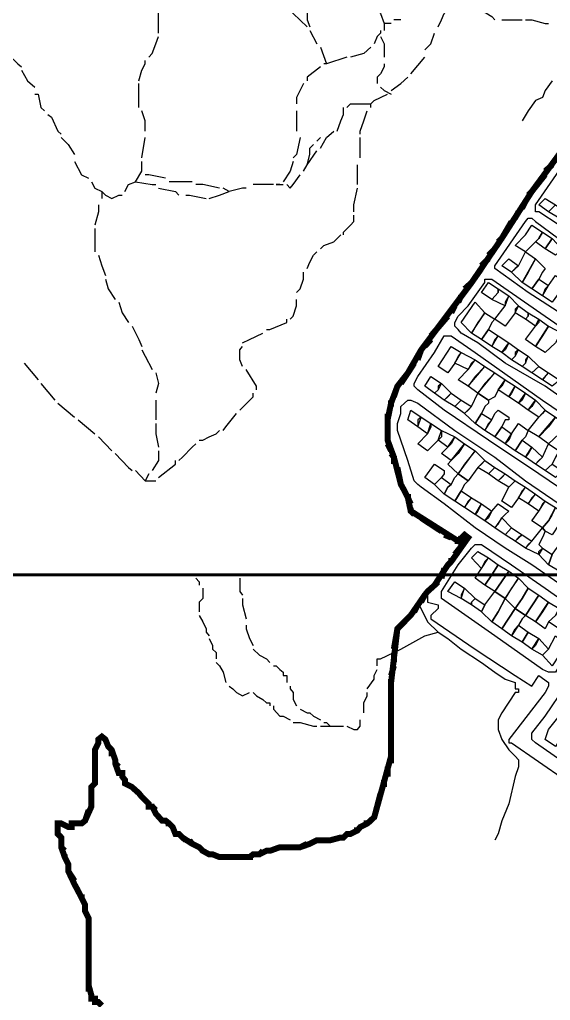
# Model space of a CAD drawing. Header units: millimetres. Extents: x -3588 to 75209, y -3737 to 38254.
# Drawn here: x 27553.7 to 27767.7, y 5693.2 to 6088.4 of the extents above; entities that cross this region are included whole.
import ezdxf

# ---------------------------------------------------------------- set-up
doc = ezdxf.new("R2010")
doc.units = ezdxf.units.MM
doc.layers.add('P', color=253, linetype='Continuous')

msp = doc.modelspace()

# ---------------------------------------------------------------- linework, layer by layer
at = {"layer": 'P'}
for points in [[(27669.554, 6093.612), (27669.554, 6088.251), (27670.69, 6085.435)], [(27696.664, 6095.021), (27699.193, 6090.796), (27700.617, 6086.843)], [(27609.716, 6082.89), (27609.716, 6090.796), (27609.716, 6092.204)], [(27669.554, 6085.435), (27663.904, 6090.796), (27662.784, 6092.204)], [(27722.35, 6085.435), (27723.758, 6088.251), (27724.878, 6090.796), (27726.303, 6092.204)], [(27737.313, 6092.204), (27739.842, 6092.204), (27744.083, 6089.659), (27745.203, 6088.251)], [(27703.433, 6086.843), (27700.617, 6086.843), (27700.617, 6084.01)], [(27707.386, 6088.251), (27704.554, 6088.251)], [(27748.036, 6088.251), (27749.444, 6088.251), (27756.214, 6088.251)], [(27757.638, 6088.251), (27760.167, 6088.251), (27765.528, 6086.843), (27766.952, 6086.843)], [(27670.69, 6084.01), (27673.507, 6078.649)], [(27699.193, 6084.01), (27699.193, 6082.89), (27697.784, 6081.482)], [(27700.617, 6085.435), (27700.617, 6084.01)], [(27716.989, 6076.12), (27719.517, 6078.649), (27720.942, 6082.89)], [(27605.763, 6073.288), (27607.171, 6074.696), (27608.579, 6078.649), (27609.716, 6081.482)], [(27697.784, 6081.482), (27696.664, 6078.649)], [(27699.193, 6081.482), (27700.617, 6078.649), (27700.617, 6073.288)], [(27547.605, 6076.12), (27548.742, 6074.696), (27550.15, 6073.288), (27551.558, 6071.879), (27552.967, 6070.471), (27554.391, 6069.335)], [(27674.915, 6077.241), (27677.459, 6070.471)], [(27695.24, 6077.241), (27692.423, 6074.696), (27687.062, 6073.288)], [(27601.81, 6063.685), (27602.93, 6067.926), (27604.355, 6070.471), (27604.355, 6071.879)], [(27677.459, 6070.471), (27676.339, 6070.471)], [(27685.653, 6073.288), (27677.459, 6070.471)], [(27700.617, 6070.471), (27700.617, 6069.335), (27699.193, 6066.518), (27697.784, 6065.11), (27697.784, 6062.565)], [(27711.339, 6066.518), (27716.989, 6073.288)], [(27554.391, 6067.926), (27556.92, 6063.685), (27559.752, 6061.157)], [(27674.915, 6069.335), (27669.554, 6065.11), (27669.554, 6063.685)], [(27601.81, 6052.963), (27601.81, 6056.916), (27601.81, 6062.565)], [(27668.145, 6062.565), (27665.329, 6056.916), (27665.329, 6054.371)], [(27790.094, 6062.565), (27790.094, 6061.157), (27781.916, 6051.555), (27775.13, 6039.424), (27760.167, 6019.099), (27748.036, 6000.183), (27735.889, 5982.387), (27715.564, 5955.292), (27710.203, 5945.978), (27705.978, 5940.617), (27703.433, 5933.847), (27702.025, 5927.062), (27702.025, 5918.884), (27704.554, 5912.098), (27707.386, 5901.088), (27708.795, 5898.559), (27710.203, 5895.726), (27711.339, 5890.365), (27730.528, 5878.234), (27733.072, 5880.763), (27734.481, 5879.643), (27726.303, 5868.632)], [(27703.433, 6059.749), (27707.386, 6062.565), (27710.203, 6065.11)], [(27768.361, 6063.685), (27765.528, 6059.749), (27764.408, 6056.916), (27761.591, 6055.796), (27758.758, 6051.555), (27756.214, 6047.602)], [(27559.752, 6058.324), (27561.16, 6058.324), (27562.281, 6052.963), (27563.705, 6051.555)], [(27695.24, 6054.371), (27696.664, 6055.796), (27702.025, 6058.324)], [(27699.193, 6061.157), (27700.617, 6059.749), (27703.433, 6058.324)], [(27685.653, 6052.963), (27687.062, 6054.371), (27695.24, 6054.371)], [(27695.24, 6052.963), (27695.24, 6054.371)], [(27565.113, 6050.146), (27566.522, 6049.01), (27569.066, 6043.361), (27570.475, 6042.24)], [(27604.355, 6043.361), (27604.355, 6047.602), (27602.93, 6051.555)], [(27665.329, 6051.555), (27665.329, 6046.193), (27665.329, 6043.361)], [(27681.7, 6043.361), (27683.109, 6047.602), (27684.229, 6050.146), (27684.229, 6052.963)], [(27691.015, 6042.24), (27691.015, 6043.361), (27692.423, 6047.602), (27693.831, 6051.555)], [(27674.915, 6036.591), (27677.459, 6040.832), (27680.292, 6043.361)], [(27570.475, 6040.832), (27573.291, 6037.999), (27575.836, 6034.047)], [(27602.93, 6032.638), (27604.355, 6040.832)], [(27666.737, 6040.832), (27665.329, 6034.047), (27663.904, 6032.638)], [(27673.507, 6039.424), (27674.915, 6040.832)], [(27691.015, 6032.638), (27691.015, 6036.591), (27691.015, 6040.832)], [(27669.554, 6029.822), (27670.69, 6034.047), (27670.69, 6036.591), (27672.098, 6037.999)], [(27669.554, 6029.822), (27673.507, 6035.471)], [(27575.836, 6031.23), (27578.669, 6025.869), (27581.485, 6024.46)], [(27602.93, 6027.277), (27602.93, 6031.23)], [(27663.904, 6031.23), (27662.784, 6027.277), (27659.967, 6023.036)], [(27826.502, 5966.303), (27806.177, 5981.266), (27790.094, 5991.989), (27771.177, 6005.544), (27762.999, 6010.905), (27761.591, 6010.905), (27761.591, 6012.314), (27761.591, 6013.722), (27773.722, 6031.23), (27775.13, 6031.23), (27790.094, 6021.916), (27811.827, 6006.952), (27837.513, 5989.172), (27841.466, 5986.628), (27842.89, 5985.219), (27836.104, 5975.617), (27830.743, 5967.711), (27829.335, 5966.303), (27827.926, 5966.303), (27826.502, 5966.303)], [(27600.402, 6023.036), (27602.93, 6027.277)], [(27668.145, 6027.277), (27669.554, 6029.822)], [(27689.878, 6021.916), (27689.878, 6028.685), (27689.878, 6029.822)], [(27582.605, 6023.036), (27584.03, 6020.507), (27586.846, 6019.099)], [(27596.161, 6019.099), (27597.569, 6021.916), (27600.402, 6023.036)], [(27600.402, 6023.036), (27607.171, 6021.916), (27608.579, 6021.916)], [(27612.532, 6024.46), (27605.763, 6025.869), (27604.355, 6025.869)], [(27623.255, 6023.036), (27620.726, 6023.036), (27613.941, 6023.036)], [(27661.376, 6021.916), (27662.784, 6020.507), (27663.904, 6021.916), (27666.737, 6025.869)], [(27586.846, 6019.099), (27588.255, 6017.675), (27590.799, 6016.266), (27593.616, 6017.675), (27595.04, 6017.675)], [(27586.846, 6019.099), (27586.846, 6016.266)], [(27609.716, 6020.507), (27616.485, 6019.099), (27617.894, 6017.675)], [(27634.265, 6020.507), (27627.496, 6021.916), (27624.679, 6021.916)], [(27630.04, 6016.266), (27634.265, 6017.675), (27638.218, 6019.099)], [(27638.218, 6019.099), (27635.69, 6020.507)], [(27645.004, 6020.507), (27643.58, 6020.507), (27638.218, 6019.099)], [(27656.014, 6021.916), (27654.59, 6021.916), (27649.229, 6021.916), (27647.821, 6021.916)], [(27657.135, 6021.916), (27659.967, 6021.916)], [(27658.543, 6021.916), (27657.135, 6021.916)], [(27688.47, 6010.905), (27688.47, 6013.722), (27689.878, 6020.507)], [(27620.726, 6017.675), (27622.135, 6017.675), (27628.904, 6016.266)], [(27764.408, 6015.146), (27765.528, 6016.266), (27769.769, 6013.722), (27766.952, 6010.905), (27762.999, 6013.722), (27764.408, 6015.146)], [(27585.438, 6013.722), (27585.438, 6010.905), (27584.03, 6005.544)], [(27772.313, 6009.497), (27771.177, 6008.361), (27766.952, 6010.905), (27769.769, 6013.722), (27773.722, 6010.905), (27772.313, 6009.497)], [(27684.229, 6001.591), (27684.229, 6002.711), (27687.062, 6005.544), (27688.47, 6006.952), (27688.47, 6009.497)], [(27745.203, 5988.036), (27745.203, 5989.172), (27757.638, 6006.952), (27758.758, 6008.361), (27760.167, 6008.361), (27761.591, 6006.952), (27785.853, 5989.172), (27817.188, 5967.711), (27838.937, 5954.172), (27844.298, 5949.931), (27848.251, 5947.386), (27851.068, 5945.978), (27851.068, 5943.161), (27844.298, 5933.847), (27842.89, 5931.015), (27838.937, 5925.653), (27837.513, 5924.245), (27834.696, 5927.062), (27814.371, 5941.737), (27785.853, 5960.942), (27758.758, 5978.45), (27745.203, 5988.036)], [(27584.03, 6004.136), (27584.03, 5997.35), (27584.03, 5994.821)], [(27762.999, 6000.183), (27761.591, 5998.774), (27757.638, 5994.821), (27753.397, 5997.35), (27757.638, 6001.591), (27760.167, 6005.544), (27764.408, 6002.711), (27762.999, 6000.183)], [(27762.999, 6000.183), (27764.408, 6002.711), (27768.361, 6000.183), (27765.528, 5995.942), (27761.591, 5998.774), (27762.999, 6000.183)], [(27674.915, 5995.942), (27676.339, 5997.35), (27680.292, 5998.774), (27683.109, 6001.591)], [(27771.177, 5994.821), (27769.769, 5993.397), (27765.528, 5995.942), (27768.361, 6000.183), (27772.313, 5995.942), (27771.177, 5994.821)], [(27669.554, 5988.036), (27670.69, 5990.58), (27672.098, 5993.397), (27673.507, 5994.821)], [(27758.758, 5986.628), (27756.214, 5982.387), (27751.989, 5986.628), (27754.805, 5989.172), (27757.638, 5994.821), (27761.591, 5991.989), (27758.758, 5986.628)], [(27585.438, 5993.397), (27586.846, 5989.172), (27588.255, 5985.219)], [(27753.397, 5988.036), (27751.989, 5986.628), (27748.036, 5989.172), (27750.852, 5991.989), (27754.805, 5989.172), (27753.397, 5988.036)], [(27764.408, 5986.628), (27762.999, 5983.811), (27760.167, 5979.858), (27756.214, 5982.387), (27761.591, 5991.989), (27765.528, 5988.036), (27764.408, 5986.628)], [(27588.255, 5983.811), (27589.391, 5979.858), (27592.208, 5975.617)], [(27665.329, 5978.45), (27666.737, 5979.858), (27668.145, 5983.811), (27668.145, 5986.628)], [(27784.732, 5927.062), (27765.528, 5940.617), (27749.444, 5949.931), (27738.434, 5958.125), (27731.664, 5962.062), (27730.528, 5963.486), (27729.119, 5964.895), (27729.119, 5966.303), (27730.528, 5968.847), (27734.481, 5973.072), (27741.266, 5982.387), (27741.266, 5983.811), (27742.675, 5983.811), (27744.083, 5983.811), (27765.528, 5968.847), (27783.324, 5956.701)], [(27765.528, 5979.858), (27764.408, 5977.025), (27760.167, 5979.858), (27762.999, 5983.811), (27766.952, 5981.266), (27765.528, 5979.858)], [(27772.313, 5979.858), (27771.177, 5978.45), (27768.361, 5974.497), (27764.408, 5977.025), (27766.952, 5981.266), (27769.769, 5985.219), (27773.722, 5982.387), (27772.313, 5979.858)], [(27746.628, 5979.858), (27746.628, 5978.45), (27744.083, 5975.617), (27739.842, 5978.45), (27742.675, 5982.387), (27746.628, 5979.858)], [(27749.444, 5974.497), (27749.444, 5973.072), (27744.083, 5975.617), (27746.628, 5978.45), (27746.628, 5979.858), (27750.852, 5977.025), (27749.444, 5974.497)], [(27662.784, 5967.711), (27663.904, 5968.847), (27665.329, 5973.072), (27665.329, 5975.617)], [(27753.397, 5971.664), (27753.397, 5970.256), (27749.444, 5964.895), (27745.203, 5967.711), (27749.444, 5973.072), (27750.852, 5977.025), (27754.805, 5973.072), (27753.397, 5971.664)], [(27593.616, 5974.497), (27595.04, 5970.256), (27597.569, 5966.303)], [(27738.434, 5966.303), (27735.889, 5962.062), (27731.664, 5966.303), (27737.313, 5974.497), (27741.266, 5970.256), (27738.434, 5966.303)], [(27758.758, 5970.256), (27758.758, 5968.847), (27757.638, 5967.711), (27753.397, 5970.256), (27754.805, 5973.072), (27758.758, 5970.256)], [(27653.182, 5963.486), (27654.59, 5963.486), (27661.376, 5966.303), (27661.376, 5967.711)], [(27744.083, 5966.303), (27742.675, 5963.486), (27739.842, 5959.533), (27735.889, 5962.062), (27741.266, 5970.256), (27745.203, 5967.711), (27744.083, 5966.303)], [(27762.999, 5966.303), (27761.591, 5964.895), (27757.638, 5967.711), (27758.758, 5968.847), (27758.758, 5970.256), (27762.999, 5967.711), (27762.999, 5966.303)], [(27764.408, 5960.942), (27761.591, 5956.701), (27757.638, 5959.533), (27761.591, 5964.895), (27762.999, 5967.711), (27766.952, 5964.895), (27764.408, 5960.942)], [(27598.993, 5964.895), (27601.81, 5959.533), (27602.93, 5956.701)], [(27745.203, 5959.533), (27744.083, 5956.701), (27739.842, 5959.533), (27742.675, 5963.486), (27746.628, 5960.942), (27745.203, 5959.533)], [(27771.177, 5960.942), (27769.769, 5958.125), (27765.528, 5954.172), (27761.591, 5956.701), (27766.952, 5964.895), (27772.313, 5962.062), (27771.177, 5960.942)], [(27643.58, 5958.125), (27646.412, 5959.533), (27651.774, 5962.062)], [(27775.13, 5897.151), (27762.999, 5905.329), (27742.675, 5918.884), (27724.878, 5931.015), (27714.156, 5939.209), (27712.748, 5940.617), (27712.748, 5941.737), (27714.156, 5944.57), (27720.942, 5954.172), (27724.878, 5960.942), (27726.303, 5960.942), (27727.711, 5960.942), (27737.313, 5954.172), (27764.408, 5934.968), (27798.287, 5912.098)], [(27749.444, 5955.292), (27748.036, 5954.172), (27744.083, 5956.701), (27746.628, 5960.942), (27750.852, 5958.125), (27749.444, 5955.292)], [(27602.93, 5955.292), (27604.355, 5952.748), (27607.171, 5947.386)], [(27643.58, 5948.523), (27642.459, 5951.339), (27642.459, 5955.292), (27643.58, 5956.701)], [(27730.528, 5952.748), (27729.119, 5949.931), (27726.303, 5945.978), (27722.35, 5948.523), (27727.711, 5956.701), (27731.664, 5954.172), (27730.528, 5952.748)], [(27753.397, 5954.172), (27753.397, 5952.748), (27751.989, 5951.339), (27748.036, 5954.172), (27750.852, 5958.125), (27754.805, 5955.292), (27753.397, 5954.172)], [(27757.638, 5951.339), (27757.638, 5949.931), (27756.214, 5948.523), (27751.989, 5951.339), (27753.397, 5952.748), (27754.805, 5955.292), (27758.758, 5952.748), (27757.638, 5951.339)], [(27735.889, 5949.931), (27734.481, 5947.386), (27729.119, 5949.931), (27731.664, 5954.172), (27737.313, 5951.339), (27735.889, 5949.931)], [(27737.313, 5944.57), (27734.481, 5940.617), (27730.528, 5943.161), (27734.481, 5947.386), (27737.313, 5951.339), (27741.266, 5948.523), (27737.313, 5944.57)], [(27761.591, 5947.386), (27760.167, 5945.978), (27756.214, 5948.523), (27757.638, 5949.931), (27758.758, 5952.748), (27762.999, 5948.523), (27761.591, 5947.386)], [(27555.511, 5949.931), (27561.16, 5943.161)], [(27649.229, 5939.209), (27649.229, 5940.617), (27645.004, 5947.386)], [(27741.266, 5941.737), (27738.434, 5937.8), (27734.481, 5940.617), (27741.266, 5948.523), (27745.203, 5945.978), (27741.266, 5941.737)], [(27765.528, 5944.57), (27764.408, 5943.161), (27760.167, 5945.978), (27762.999, 5948.523), (27766.952, 5945.978), (27765.528, 5944.57)], [(27608.579, 5945.978), (27609.716, 5941.737), (27608.579, 5937.8)], [(27722.35, 5940.617), (27722.35, 5939.209), (27720.942, 5937.8), (27716.989, 5940.617), (27719.517, 5944.57), (27723.758, 5941.737), (27722.35, 5940.617)], [(27748.036, 5940.617), (27746.628, 5939.209), (27745.203, 5936.376), (27742.675, 5934.968), (27738.434, 5937.8), (27745.203, 5945.978), (27749.444, 5943.161), (27748.036, 5940.617)], [(27769.769, 5941.737), (27768.361, 5940.617), (27764.408, 5943.161), (27766.952, 5945.978), (27771.177, 5943.161), (27769.769, 5941.737)], [(27562.281, 5941.737), (27567.93, 5934.968)], [(27726.303, 5936.376), (27724.878, 5934.968), (27720.942, 5937.8), (27722.35, 5939.209), (27723.758, 5941.737), (27727.711, 5937.8), (27726.303, 5936.376)], [(27751.989, 5937.8), (27750.852, 5936.376), (27746.628, 5939.209), (27749.444, 5943.161), (27753.397, 5940.617), (27751.989, 5937.8)], [(27756.214, 5934.968), (27754.805, 5933.847), (27750.852, 5936.376), (27753.397, 5940.617), (27757.638, 5937.8), (27756.214, 5934.968)], [(27642.459, 5931.015), (27647.821, 5936.376), (27647.821, 5937.8)], [(27730.528, 5933.847), (27729.119, 5932.423), (27724.878, 5934.968), (27727.711, 5937.8), (27731.664, 5934.968), (27730.528, 5933.847)], [(27742.675, 5933.847), (27741.266, 5932.423), (27739.842, 5929.606), (27737.313, 5925.653), (27733.072, 5929.606), (27735.889, 5932.423), (27738.434, 5937.8), (27742.675, 5934.968), (27742.675, 5933.847)], [(27760.167, 5932.423), (27758.758, 5931.015), (27754.805, 5933.847), (27757.638, 5937.8), (27761.591, 5934.968), (27760.167, 5932.423)], [(27569.066, 5933.847), (27575.836, 5928.198)], [(27608.579, 5934.968), (27608.579, 5933.847), (27608.579, 5927.062)], [(27760.167, 5868.632), (27749.444, 5875.402), (27737.313, 5883.596), (27724.878, 5893.198), (27715.564, 5899.967), (27714.156, 5901.088), (27712.748, 5902.512), (27710.203, 5910.69), (27707.386, 5918.884), (27705.978, 5922.837), (27705.978, 5925.653), (27707.386, 5929.606), (27707.386, 5932.423), (27708.795, 5933.847), (27710.203, 5934.968), (27711.339, 5934.968), (27714.156, 5933.847), (27729.119, 5922.837), (27745.203, 5912.098), (27757.638, 5902.512), (27771.177, 5893.198)], [(27734.481, 5931.015), (27733.072, 5929.606), (27729.119, 5932.423), (27731.664, 5934.968), (27735.889, 5932.423), (27734.481, 5931.015)], [(27764.408, 5929.606), (27762.999, 5928.198), (27758.758, 5931.015), (27761.591, 5934.968), (27765.528, 5931.015), (27764.408, 5929.606)], [(27635.69, 5922.837), (27636.81, 5924.245), (27641.051, 5929.606)], [(27714.156, 5927.062), (27714.156, 5924.245), (27710.203, 5927.062), (27711.339, 5931.015), (27715.564, 5928.198), (27714.156, 5927.062)], [(27719.517, 5924.245), (27718.109, 5921.412), (27714.156, 5924.245), (27715.564, 5928.198), (27719.517, 5925.653), (27719.517, 5924.245)], [(27742.675, 5925.653), (27741.266, 5922.837), (27737.313, 5925.653), (27739.842, 5929.606), (27744.083, 5927.062), (27742.675, 5925.653)], [(27750.852, 5927.062), (27749.444, 5927.062), (27748.036, 5924.245), (27745.203, 5920.292), (27741.266, 5922.837), (27744.083, 5927.062), (27745.203, 5929.606), (27746.628, 5931.015), (27750.852, 5928.198), (27750.852, 5927.062)], [(27766.952, 5924.245), (27762.999, 5920.292), (27758.758, 5922.837), (27762.999, 5928.198), (27765.528, 5931.015), (27769.769, 5928.198), (27766.952, 5924.245)], [(27772.313, 5924.245), (27771.177, 5921.412), (27766.952, 5917.476), (27762.999, 5920.292), (27769.769, 5928.198), (27773.722, 5925.653), (27772.313, 5924.245)], [(27577.244, 5927.062), (27584.03, 5921.412)], [(27608.579, 5925.653), (27608.579, 5921.412), (27609.716, 5916.051)], [(27723.758, 5920.292), (27722.35, 5918.884), (27718.109, 5914.643), (27714.156, 5917.476), (27718.109, 5921.412), (27719.517, 5925.653), (27723.758, 5922.837), (27723.758, 5920.292)], [(27750.852, 5918.884), (27749.444, 5917.476), (27745.203, 5920.292), (27748.036, 5924.245), (27751.989, 5921.412), (27750.852, 5918.884)], [(27757.638, 5920.292), (27756.214, 5918.884), (27753.397, 5914.643), (27749.444, 5917.476), (27751.989, 5921.412), (27754.805, 5925.653), (27758.758, 5922.837), (27757.638, 5920.292)], [(27585.438, 5920.292), (27590.799, 5914.643)], [(27626.088, 5918.884), (27627.496, 5918.884), (27630.04, 5920.292), (27632.857, 5921.412), (27634.265, 5922.837)], [(27727.711, 5917.476), (27726.303, 5916.051), (27722.35, 5918.884), (27723.758, 5922.837), (27729.119, 5920.292), (27727.711, 5917.476)], [(27730.528, 5913.523), (27727.711, 5910.69), (27723.758, 5913.523), (27726.303, 5916.051), (27729.119, 5920.292), (27733.072, 5917.476), (27730.528, 5913.523)], [(27617.894, 5910.69), (27619.318, 5912.098), (27623.255, 5916.051), (27624.679, 5917.476)], [(27733.072, 5909.282), (27730.528, 5905.329), (27726.303, 5909.282), (27727.711, 5910.69), (27733.072, 5917.476), (27737.313, 5914.643), (27733.072, 5909.282)], [(27758.758, 5913.523), (27757.638, 5912.098), (27753.397, 5914.643), (27756.214, 5918.884), (27760.167, 5916.051), (27758.758, 5913.523)], [(27762.999, 5910.69), (27761.591, 5909.282), (27757.638, 5912.098), (27760.167, 5916.051), (27764.408, 5912.098), (27762.999, 5910.69)], [(27769.769, 5912.098), (27768.361, 5909.282), (27765.528, 5906.737), (27761.591, 5909.282), (27764.408, 5912.098), (27766.952, 5917.476), (27771.177, 5914.643), (27769.769, 5912.098)], [(27592.208, 5913.523), (27597.569, 5907.873), (27598.993, 5906.737)], [(27609.716, 5914.643), (27609.716, 5913.523), (27609.716, 5910.69), (27607.171, 5906.737)], [(27739.842, 5909.282), (27738.434, 5907.873), (27734.481, 5902.512), (27730.528, 5905.329), (27737.313, 5914.643), (27741.266, 5910.69), (27739.842, 5909.282)], [(27609.716, 5903.92), (27616.485, 5909.282), (27616.485, 5910.69)], [(27724.878, 5905.329), (27723.758, 5903.92), (27720.942, 5901.088), (27716.989, 5903.92), (27720.942, 5909.282), (27724.878, 5906.737), (27724.878, 5905.329)], [(27744.083, 5906.737), (27742.675, 5905.329), (27738.434, 5907.873), (27741.266, 5910.69), (27745.203, 5907.873), (27744.083, 5906.737)], [(27748.036, 5903.92), (27746.628, 5902.512), (27742.675, 5905.329), (27745.203, 5907.873), (27749.444, 5905.329), (27748.036, 5903.92)], [(27771.177, 5905.329), (27769.769, 5903.92), (27765.528, 5906.737), (27768.361, 5909.282), (27772.313, 5906.737), (27771.177, 5905.329)], [(27600.402, 5906.737), (27604.355, 5902.512)], [(27605.763, 5905.329), (27604.355, 5902.512)], [(27726.303, 5899.967), (27724.878, 5897.151), (27720.942, 5901.088), (27723.758, 5903.92), (27727.711, 5901.088), (27726.303, 5899.967)], [(27733.072, 5901.088), (27731.664, 5898.559), (27729.119, 5894.318), (27724.878, 5897.151), (27726.303, 5899.967), (27727.711, 5901.088), (27729.119, 5903.92), (27730.528, 5905.329), (27734.481, 5902.512), (27733.072, 5901.088)], [(27751.989, 5901.088), (27750.852, 5899.967), (27746.628, 5902.512), (27749.444, 5905.329), (27753.397, 5902.512), (27751.989, 5901.088)], [(27604.355, 5902.512), (27608.579, 5902.512)], [(27756.214, 5898.559), (27754.805, 5895.726), (27751.989, 5891.774), (27748.036, 5894.318), (27749.444, 5897.151), (27750.852, 5899.967), (27753.397, 5902.512), (27757.638, 5899.967), (27756.214, 5898.559)], [(27760.167, 5895.726), (27758.758, 5893.198), (27754.805, 5895.726), (27757.638, 5899.967), (27761.591, 5897.151), (27760.167, 5895.726)], [(27734.481, 5894.318), (27733.072, 5891.774), (27729.119, 5894.318), (27731.664, 5898.559), (27735.889, 5895.726), (27734.481, 5894.318)], [(27764.408, 5893.198), (27762.999, 5890.365), (27758.758, 5893.198), (27761.591, 5897.151), (27765.528, 5894.318), (27764.408, 5893.198)], [(27738.434, 5890.365), (27737.313, 5888.957), (27733.072, 5891.774), (27735.889, 5895.726), (27739.842, 5893.198), (27738.434, 5890.365)], [(27742.675, 5887.549), (27741.266, 5886.412), (27737.313, 5888.957), (27739.842, 5893.198), (27744.083, 5890.365), (27742.675, 5887.549)], [(27749.444, 5888.957), (27748.036, 5887.549), (27745.203, 5883.596), (27741.266, 5886.412), (27744.083, 5890.365), (27746.628, 5893.198), (27750.852, 5890.365), (27749.444, 5888.957)], [(27768.361, 5888.957), (27766.952, 5886.412), (27764.408, 5883.596), (27760.167, 5886.412), (27762.999, 5890.365), (27765.528, 5894.318), (27769.769, 5891.774), (27768.361, 5888.957)], [(27771.177, 5885.004), (27768.361, 5880.763), (27765.528, 5882.187), (27764.408, 5883.596), (27766.952, 5886.412), (27769.769, 5891.774), (27773.722, 5888.957), (27771.177, 5885.004)], [(27746.628, 5885.004), (27748.036, 5887.549), (27751.989, 5883.596), (27749.444, 5880.763), (27745.203, 5883.596), (27746.628, 5885.004)], [(27754.805, 5879.643), (27753.397, 5878.234), (27749.444, 5880.763), (27751.989, 5883.596), (27756.214, 5880.763), (27754.805, 5879.643)], [(27758.758, 5876.826), (27757.638, 5875.402), (27753.397, 5878.234), (27756.214, 5880.763), (27760.167, 5878.234), (27758.758, 5876.826)], [(27764.408, 5879.643), (27762.999, 5876.826), (27764.408, 5875.402), (27762.999, 5872.873), (27757.638, 5875.402), (27760.167, 5878.234), (27764.408, 5883.596), (27765.528, 5882.187), (27764.408, 5879.643)], [(27765.528, 5859.318), (27779.083, 5849.716), (27783.324, 5846.899), (27783.324, 5845.763), (27783.324, 5844.355), (27783.324, 5842.946), (27771.177, 5827.983), (27769.769, 5825.438), (27768.361, 5825.438), (27766.952, 5825.438), (27764.408, 5826.574), (27745.203, 5840.114), (27723.758, 5855.077), (27723.758, 5856.501), (27723.758, 5857.91), (27730.528, 5868.632), (27735.889, 5875.402), (27737.313, 5876.826), (27738.434, 5876.826), (27739.842, 5876.826), (27751.989, 5868.632), (27765.528, 5859.318)], [(27773.722, 5870.041), (27771.177, 5866.088), (27766.952, 5868.632), (27768.361, 5872.873), (27772.313, 5878.234), (27776.538, 5873.993), (27773.722, 5870.041)], [(27741.266, 5870.041), (27739.842, 5867.224), (27735.889, 5871.449), (27738.434, 5873.993), (27742.675, 5871.449), (27741.266, 5870.041)], [(27762.999, 5873.993), (27764.408, 5875.402), (27768.361, 5872.873), (27766.952, 5868.632), (27762.999, 5872.873), (27762.999, 5873.993)], [(27726.303, 5868.632), (27720.942, 5860.438), (27718.109, 5857.91), (27718.109, 5856.501), (27718.109, 5855.077), (27718.109, 5853.669), (27722.35, 5852.548), (27722.35, 5851.124), (27719.517, 5848.307), (27719.517, 5846.899), (27737.313, 5834.752), (27753.397, 5824.03), (27760.167, 5819.789), (27762.999, 5824.03), (27766.952, 5821.213), (27766.952, 5819.789), (27765.528, 5817.26), (27750.852, 5798.344), (27750.852, 5796.936), (27751.989, 5796.936), (27773.722, 5781.972), (27796.863, 5765.6), (27827.926, 5744.139), (27844.298, 5733.129)], [(27744.083, 5864.679), (27741.266, 5860.438), (27737.313, 5863.271), (27739.842, 5867.224), (27742.675, 5871.449), (27746.628, 5868.632), (27744.083, 5864.679)], [(27744.083, 5864.679), (27746.628, 5868.632), (27750.852, 5866.088), (27745.203, 5857.91), (27741.266, 5860.438), (27744.083, 5864.679)], [(27781.916, 5853.669), (27760.167, 5868.632)], [(27751.989, 5859.318), (27749.444, 5855.077), (27745.203, 5857.91), (27750.852, 5866.088), (27754.805, 5863.271), (27751.989, 5859.318)], [(27624.679, 5863.271), (27626.088, 5861.863), (27626.088, 5860.438)], [(27642.459, 5863.271), (27642.459, 5860.438), (27642.459, 5857.91), (27643.58, 5856.501)], [(27731.664, 5856.501), (27731.664, 5855.077), (27726.303, 5857.91), (27729.119, 5861.863), (27733.072, 5859.318), (27731.664, 5856.501)], [(27756.214, 5855.077), (27753.397, 5851.124), (27749.444, 5855.077), (27754.805, 5863.271), (27758.758, 5859.318), (27756.214, 5855.077)], [(27627.496, 5859.318), (27627.496, 5855.077), (27626.088, 5853.669), (27626.088, 5852.548), (27626.088, 5851.124), (27626.088, 5849.716)], [(27735.889, 5853.669), (27735.889, 5852.548), (27731.664, 5855.077), (27733.072, 5859.318), (27737.313, 5855.077), (27735.889, 5853.669)], [(27746.628, 5849.716), (27744.083, 5845.763), (27739.842, 5849.716), (27741.266, 5852.548), (27745.203, 5857.91), (27749.444, 5855.077), (27746.628, 5849.716)], [(27756.214, 5855.077), (27758.758, 5859.318), (27762.999, 5856.501), (27757.638, 5848.307), (27753.397, 5851.124), (27756.214, 5855.077)], [(27764.408, 5849.716), (27761.591, 5845.763), (27757.638, 5848.307), (27762.999, 5856.501), (27766.952, 5853.669), (27764.408, 5849.716)], [(27643.58, 5855.077), (27643.58, 5853.669), (27643.58, 5852.548), (27645.004, 5846.899)], [(27714.156, 5853.669), (27718.109, 5845.763), (27722.35, 5841.538)], [(27735.889, 5853.669), (27737.313, 5855.077), (27741.266, 5852.548), (27739.842, 5849.716), (27735.889, 5852.548), (27735.889, 5853.669)], [(27746.628, 5849.716), (27749.444, 5855.077), (27753.397, 5851.124), (27748.036, 5842.946), (27744.083, 5845.763), (27746.628, 5849.716)], [(27769.769, 5848.307), (27766.952, 5845.763), (27765.528, 5842.946), (27761.591, 5845.763), (27766.952, 5853.669), (27771.177, 5851.124), (27769.769, 5848.307)], [(27756.214, 5846.899), (27754.805, 5844.355), (27751.989, 5840.114), (27748.036, 5842.946), (27753.397, 5851.124), (27757.638, 5848.307), (27756.214, 5846.899)], [(27769.769, 5848.307), (27771.177, 5851.124), (27775.13, 5848.307), (27771.177, 5842.946), (27766.952, 5845.763), (27769.769, 5848.307)], [(27626.088, 5848.307), (27627.496, 5845.763), (27628.904, 5842.946), (27628.904, 5841.538), (27630.04, 5840.114)], [(27645.004, 5844.355), (27645.004, 5842.946), (27646.412, 5838.993), (27647.821, 5836.177)], [(27699.193, 5830.799), (27707.386, 5834.752), (27716.989, 5840.114), (27722.35, 5841.538)], [(27722.35, 5841.538), (27726.303, 5838.993), (27731.664, 5834.752), (27739.842, 5829.391), (27745.203, 5825.438), (27749.444, 5822.622), (27753.397, 5821.213), (27753.397, 5819.789), (27753.397, 5818.669), (27754.805, 5818.669), (27754.805, 5817.26), (27753.397, 5817.26), (27748.036, 5809.066), (27746.628, 5806.25), (27746.628, 5803.705), (27746.628, 5802.297), (27748.036, 5798.344), (27750.852, 5794.103), (27753.397, 5791.574), (27754.805, 5790.15), (27754.805, 5788.742), (27754.805, 5787.333), (27753.397, 5783.38), (27750.852, 5772.37), (27748.036, 5765.6), (27746.628, 5760.239), (27745.203, 5757.694)], [(27753.397, 5842.946), (27754.805, 5844.355), (27758.758, 5841.538), (27756.214, 5837.585), (27751.989, 5840.114), (27753.397, 5842.946)], [(27761.591, 5836.177), (27760.167, 5834.752), (27756.214, 5837.585), (27758.758, 5841.538), (27762.999, 5838.993), (27761.591, 5836.177)], [(27630.04, 5838.993), (27631.449, 5836.177), (27631.449, 5834.752), (27632.857, 5833.344), (27632.857, 5830.799)], [(27765.528, 5833.344), (27764.408, 5832.224), (27760.167, 5834.752), (27762.999, 5838.993), (27766.952, 5834.752), (27765.528, 5833.344)], [(27771.177, 5832.224), (27768.361, 5827.983), (27764.408, 5832.224), (27766.952, 5834.752), (27769.769, 5840.114), (27773.722, 5836.177), (27771.177, 5832.224)], [(27647.821, 5834.752), (27650.365, 5832.224), (27653.182, 5830.799), (27654.59, 5829.391)], [(27632.857, 5829.391), (27634.265, 5827.983), (27635.69, 5825.438), (27636.81, 5821.213)], [(27697.784, 5827.983), (27697.784, 5829.391), (27697.784, 5830.799)], [(27697.784, 5830.799), (27699.193, 5830.799)], [(27656.014, 5827.983), (27657.135, 5827.983), (27658.543, 5826.574), (27659.967, 5825.438), (27659.967, 5824.03), (27661.376, 5824.03), (27661.376, 5821.213)], [(27693.831, 5818.669), (27696.664, 5822.622), (27696.664, 5824.03), (27697.784, 5826.574)], [(27638.218, 5819.789), (27639.643, 5818.669), (27641.051, 5817.26), (27643.58, 5815.852), (27646.412, 5817.26)], [(27647.821, 5817.26), (27649.229, 5815.852), (27651.774, 5814.428), (27653.182, 5813.019), (27654.59, 5813.019), (27654.59, 5811.899)], [(27662.784, 5819.789), (27662.784, 5818.669), (27663.904, 5817.26), (27663.904, 5814.428), (27665.329, 5811.899)], [(27692.423, 5809.066), (27692.423, 5810.475), (27692.423, 5813.019), (27693.831, 5815.852), (27693.831, 5817.26)], [(27829.335, 5752.045), (27827.926, 5752.045), (27825.382, 5753.453), (27800.816, 5769.825), (27787.277, 5779.139), (27761.591, 5796.936), (27760.167, 5798.344), (27760.167, 5799.464), (27760.167, 5800.888), (27765.528, 5807.658), (27773.722, 5819.789), (27775.13, 5819.789), (27800.816, 5803.705), (27814.371, 5792.695), (27844.298, 5772.37), (27837.513, 5763.056), (27832.151, 5753.453), (27830.743, 5752.045), (27829.335, 5752.045)], [(27656.014, 5811.899), (27656.014, 5810.475), (27658.543, 5807.658), (27659.967, 5807.658), (27662.784, 5806.25)], [(27666.737, 5810.475), (27669.554, 5809.066), (27670.69, 5809.066), (27672.098, 5807.658), (27674.915, 5806.25)], [(27663.904, 5805.113), (27666.737, 5805.113), (27672.098, 5803.705), (27673.507, 5803.705)], [(27676.339, 5805.113), (27677.459, 5805.113), (27678.868, 5803.705)], [(27685.653, 5803.705), (27688.47, 5802.297), (27689.878, 5802.297), (27691.015, 5803.705), (27691.015, 5806.25)], [(27772.313, 5799.464), (27769.769, 5795.527), (27765.528, 5798.344), (27766.952, 5802.297), (27771.177, 5807.658), (27775.13, 5803.705), (27772.313, 5799.464)], [(27674.915, 5803.705), (27677.459, 5803.705), (27678.868, 5803.705)], [(27678.868, 5803.705), (27680.292, 5803.705), (27684.229, 5803.705)]]:
    msp.add_lwpolyline(points, dxfattribs=at)
at = {"layer": 'P', "const_width": 2.417}
for points in [[(27586.846, 5691.071), (27585.438, 5692.479), (27584.03, 5692.479), (27584.03, 5693.904), (27582.605, 5693.904), (27582.605, 5695.312), (27581.485, 5699.265), (27581.485, 5702.082), (27581.485, 5703.49), (27581.485, 5704.626), (27581.485, 5706.034), (27581.485, 5707.443), (27581.485, 5708.851), (27581.485, 5710.275), (27581.485, 5712.804), (27581.485, 5715.637), (27581.485, 5717.045), (27581.485, 5719.59), (27581.485, 5723.815), (27581.485, 5726.359), (27580.077, 5729.176), (27580.077, 5731.72), (27578.669, 5734.553), (27575.836, 5739.914), (27573.291, 5745.276), (27573.291, 5748.092), (27571.883, 5750.925), (27570.475, 5754.878), (27570.475, 5757.694), (27570.475, 5758.815), (27569.066, 5760.239), (27569.066, 5763.056), (27569.066, 5764.464), (27570.475, 5764.464), (27573.291, 5763.056), (27574.716, 5763.056), (27574.716, 5764.464), (27575.836, 5764.464), (27578.669, 5764.464), (27580.077, 5765.6), (27582.605, 5771.25), (27582.605, 5773.778), (27582.605, 5776.611), (27582.605, 5779.139), (27584.03, 5780.564), (27584.03, 5781.972), (27584.03, 5784.789), (27584.03, 5787.333), (27584.03, 5790.15), (27584.03, 5791.574), (27584.03, 5794.103), (27585.438, 5796.936), (27585.438, 5798.344), (27586.846, 5799.464), (27588.255, 5798.344), (27589.391, 5795.527), (27590.799, 5794.103), (27592.208, 5790.15), (27592.208, 5788.742), (27593.616, 5784.789), (27595.04, 5784.789), (27595.04, 5783.38), (27596.161, 5781.972), (27596.161, 5780.564), (27598.993, 5779.139), (27601.81, 5776.611), (27602.93, 5775.203), (27604.355, 5773.778), (27605.763, 5772.37), (27605.763, 5771.25), (27607.171, 5771.25), (27608.579, 5768.417), (27611.124, 5765.6), (27612.532, 5765.6), (27613.941, 5764.464), (27615.365, 5763.056), (27616.485, 5760.239), (27617.894, 5760.239), (27619.318, 5758.815), (27623.255, 5756.286), (27626.088, 5754.878), (27627.496, 5753.453), (27630.04, 5752.045), (27631.449, 5752.045), (27634.265, 5750.925), (27635.69, 5750.925), (27636.81, 5750.925), (27641.051, 5750.925), (27645.004, 5750.925), (27646.412, 5750.925), (27647.821, 5752.045), (27650.365, 5752.045), (27653.182, 5753.453), (27654.59, 5753.453), (27658.543, 5754.878), (27661.376, 5754.878), (27662.784, 5754.878), (27663.904, 5754.878), (27665.329, 5754.878), (27666.737, 5754.878), (27670.69, 5756.286), (27673.507, 5757.694), (27676.339, 5757.694), (27678.868, 5757.694), (27683.109, 5758.815), (27684.229, 5758.815), (27685.653, 5760.239), (27687.062, 5760.239), (27689.878, 5761.647), (27691.015, 5763.056), (27693.831, 5764.464), (27696.664, 5767.009), (27703.433, 5791.574), (27703.433, 5821.213), (27705.978, 5842.946), (27711.339, 5848.307), (27716.989, 5856.501), (27718.109, 5857.91), (27720.942, 5860.438), (27726.303, 5868.632), (27727.711, 5870.041), (27734.481, 5879.643), (27733.072, 5880.763), (27730.528, 5878.234), (27711.339, 5890.365), (27710.203, 5895.726), (27708.795, 5898.559), (27707.386, 5901.088), (27704.554, 5912.098), (27702.025, 5918.884), (27702.025, 5927.062), (27703.433, 5933.847), (27705.978, 5940.617), (27710.203, 5945.978), (27715.564, 5955.292), (27735.889, 5982.387), (27748.036, 6000.183), (27760.167, 6019.099), (27775.13, 6039.424)], [(27765.528, 6027.277), (27768.361, 6029.822)], [(27758.758, 6017.675), (27760.167, 6019.099), (27765.528, 6025.869)], [(27756.214, 6012.314), (27757.638, 6015.146)], [(27753.397, 6008.361), (27754.805, 6010.905)], [(27746.628, 5998.774), (27748.036, 6000.183), (27751.989, 6006.952)], [(27742.675, 5993.397), (27745.203, 5995.942)], [(27739.842, 5989.172), (27742.675, 5991.989)], [(27733.072, 5979.858), (27735.889, 5982.387), (27739.842, 5988.036)], [(27730.528, 5974.497), (27731.664, 5977.025)], [(27727.711, 5970.256), (27729.119, 5973.072)], [(27719.517, 5960.942), (27726.303, 5968.847)], [(27716.989, 5956.701), (27719.517, 5959.533)], [(27714.156, 5951.339), (27715.564, 5955.292)], [(27707.386, 5941.737), (27710.203, 5945.978), (27712.748, 5949.931)], [(27704.554, 5936.376), (27705.978, 5940.617)], [(27703.433, 5932.423), (27703.433, 5933.847), (27703.433, 5934.968)], [(27702.025, 5920.292), (27702.025, 5927.062), (27702.025, 5929.606)], [(27703.433, 5914.643), (27702.025, 5917.476)], [(27704.554, 5909.282), (27704.554, 5912.098), (27703.433, 5913.523)], [(27708.795, 5898.559), (27707.386, 5901.088), (27705.978, 5907.873)], [(27711.339, 5893.198), (27710.203, 5895.726), (27710.203, 5897.151)], [(27712.748, 5888.957), (27711.339, 5890.365), (27711.339, 5891.774)], [(27723.758, 5882.187), (27715.564, 5887.549)], [(27727.711, 5879.643), (27724.878, 5880.763)], [(27729.119, 5872.873), (27734.481, 5879.643), (27733.072, 5880.763)], [(27731.664, 5879.643), (27730.528, 5878.234), (27729.119, 5878.234)], [(27726.303, 5868.632), (27727.711, 5870.041), (27727.711, 5871.449)], [(27723.758, 5863.271), (27724.878, 5867.224)], [(27715.564, 5853.669), (27716.989, 5856.501), (27718.109, 5857.91), (27720.942, 5860.438), (27722.35, 5861.863)], [(27712.748, 5849.716), (27714.156, 5852.548)], [(27708.795, 5845.763), (27711.339, 5848.307)], [(27704.554, 5834.752), (27705.978, 5842.946), (27707.386, 5844.355)], [(27704.554, 5829.391), (27704.554, 5833.344)], [(27703.433, 5824.03), (27704.554, 5827.983)], [(27703.433, 5811.899), (27703.433, 5821.213), (27703.433, 5822.622)], [(27703.433, 5806.25), (27703.433, 5810.475)], [(27703.433, 5800.888), (27703.433, 5805.113)], [(27585.438, 5798.344), (27586.846, 5799.464), (27588.255, 5798.344), (27589.391, 5795.527), (27590.799, 5794.103), (27590.799, 5791.574)], [(27584.03, 5792.695), (27584.03, 5794.103), (27585.438, 5796.936)], [(27703.433, 5788.742), (27703.433, 5791.574), (27703.433, 5799.464)], [(27584.03, 5788.742), (27584.03, 5790.15), (27584.03, 5791.574)], [(27592.208, 5790.15), (27592.208, 5788.742), (27593.616, 5787.333)], [(27582.605, 5776.611), (27582.605, 5779.139), (27584.03, 5780.564), (27584.03, 5781.972), (27584.03, 5784.789), (27584.03, 5785.925)], [(27593.616, 5784.789), (27595.04, 5784.789), (27595.04, 5783.38), (27596.161, 5781.972)], [(27702.025, 5783.38), (27702.025, 5787.333)], [(27596.161, 5780.564), (27598.993, 5779.139), (27601.81, 5776.611), (27602.93, 5775.203), (27604.355, 5773.778)], [(27700.617, 5779.139), (27700.617, 5781.972)], [(27696.664, 5767.009), (27699.193, 5776.611)], [(27582.605, 5771.25), (27582.605, 5773.778)], [(27605.763, 5772.37), (27605.763, 5771.25), (27607.171, 5771.25), (27608.579, 5769.825)], [(27580.077, 5765.6), (27581.485, 5769.825)], [(27608.579, 5768.417), (27611.124, 5765.6)], [(27569.066, 5764.464), (27570.475, 5764.464), (27573.291, 5763.056), (27574.716, 5763.056), (27574.716, 5764.464), (27575.836, 5764.464), (27578.669, 5764.464)], [(27612.532, 5764.464), (27613.941, 5764.464), (27615.365, 5763.056), (27616.485, 5760.239), (27617.894, 5760.239), (27619.318, 5758.815), (27620.726, 5757.694)], [(27692.423, 5764.464), (27693.831, 5764.464), (27695.24, 5765.6)], [(27570.475, 5758.815), (27569.066, 5760.239), (27569.066, 5761.647)], [(27676.339, 5757.694), (27678.868, 5757.694), (27683.109, 5758.815), (27684.229, 5758.815), (27685.653, 5760.239)], [(27688.47, 5761.647), (27689.878, 5761.647), (27691.015, 5763.056)], [(27571.883, 5753.453), (27570.475, 5754.878), (27570.475, 5757.694)], [(27622.135, 5757.694), (27623.255, 5756.286), (27626.088, 5754.878)], [(27665.329, 5754.878), (27666.737, 5754.878), (27669.554, 5756.286)], [(27670.69, 5756.286), (27673.507, 5757.694), (27674.915, 5757.694)], [(27627.496, 5753.453), (27630.04, 5752.045)], [(27649.229, 5752.045), (27650.365, 5752.045), (27651.774, 5753.453)], [(27653.182, 5753.453), (27654.59, 5753.453), (27658.543, 5754.878), (27661.376, 5754.878), (27662.784, 5754.878), (27663.904, 5754.878)], [(27575.836, 5741.323), (27573.291, 5745.276), (27573.291, 5748.092), (27571.883, 5750.925), (27571.883, 5752.045)], [(27631.449, 5752.045), (27634.265, 5750.925), (27635.69, 5750.925), (27636.81, 5750.925), (27641.051, 5750.925), (27642.459, 5750.925)], [(27643.58, 5750.925), (27645.004, 5750.925), (27646.412, 5750.925), (27647.821, 5750.925)], [(27577.244, 5737.37), (27575.836, 5739.914)], [(27580.077, 5731.72), (27578.669, 5734.553), (27578.669, 5735.961)], [(27581.485, 5719.59), (27581.485, 5723.815), (27581.485, 5726.359), (27580.077, 5729.176), (27580.077, 5730.6)], [(27581.485, 5714.228), (27581.485, 5715.637), (27581.485, 5717.045), (27581.485, 5718.165)], [(27581.485, 5708.851), (27581.485, 5710.275), (27581.485, 5712.804)], [(27581.485, 5696.72), (27581.485, 5699.265), (27581.485, 5702.082), (27581.485, 5703.49), (27581.485, 5704.626), (27581.485, 5706.034), (27581.485, 5707.443)], [(27584.03, 5692.479), (27584.03, 5693.904), (27582.605, 5693.904), (27582.605, 5695.312)]]:
    msp.add_lwpolyline(points, dxfattribs=at)
at = {"layer": 'P', "color": 254, "const_width": 1.2}
for points in [[(27569.066, 5763.056), (27569.066, 5764.464), (27570.475, 5764.464), (27573.291, 5763.056), (27574.716, 5763.056), (27574.716, 5764.464), (27575.836, 5764.464), (27578.669, 5764.464), (27580.077, 5765.6), (27582.605, 5771.25), (27582.605, 5773.778), (27582.605, 5776.611), (27582.605, 5779.139), (27584.03, 5780.564), (27584.03, 5781.972), (27584.03, 5784.789), (27584.03, 5787.333), (27584.03, 5790.15), (27584.03, 5791.574), (27584.03, 5794.103), (27585.438, 5796.936), (27585.438, 5798.344), (27586.846, 5799.464), (27588.255, 5798.344), (27589.391, 5795.527), (27590.799, 5794.103), (27592.208, 5790.15), (27592.208, 5788.742), (27593.616, 5784.789), (27595.04, 5784.789), (27595.04, 5783.38), (27596.161, 5781.972), (27596.161, 5780.564), (27598.993, 5779.139), (27601.81, 5776.611), (27602.93, 5775.203), (27604.355, 5773.778), (27605.763, 5772.37), (27605.763, 5771.25), (27607.171, 5771.25), (27608.579, 5768.417), (27611.124, 5765.6), (27612.532, 5765.6), (27613.941, 5764.464), (27615.365, 5763.056), (27616.485, 5760.239), (27617.894, 5760.239), (27619.318, 5758.815), (27623.255, 5756.286), (27626.088, 5754.878), (27627.496, 5753.453), (27630.04, 5752.045), (27631.449, 5752.045), (27634.265, 5750.925), (27635.69, 5750.925), (27636.81, 5750.925), (27641.051, 5750.925), (27645.004, 5750.925), (27646.412, 5750.925), (27647.821, 5752.045), (27650.365, 5752.045), (27653.182, 5753.453), (27654.59, 5753.453), (27658.543, 5754.878), (27661.376, 5754.878), (27662.784, 5754.878), (27663.904, 5754.878), (27665.329, 5754.878), (27666.737, 5754.878), (27670.69, 5756.286), (27673.507, 5757.694), (27676.339, 5757.694), (27678.868, 5757.694), (27683.109, 5758.815), (27684.229, 5758.815), (27685.653, 5760.239), (27687.062, 5760.239), (27689.878, 5761.647), (27691.015, 5763.056), (27693.831, 5764.464), (27696.664, 5767.009), (27703.433, 5791.574), (27703.433, 5821.213), (27705.978, 5842.946), (27711.339, 5848.307), (27716.989, 5856.501), (27718.109, 5857.91), (27720.942, 5860.438), (27726.303, 5868.632), (27727.711, 5870.041), (27734.481, 5879.643), (27733.072, 5880.763), (27730.528, 5878.234), (27711.339, 5890.365), (27710.203, 5895.726), (27708.795, 5898.559), (27707.386, 5901.088), (27704.554, 5912.098), (27702.025, 5918.884), (27702.025, 5927.062), (27703.433, 5933.847), (27705.978, 5940.617), (27710.203, 5945.978), (27715.564, 5955.292), (27735.889, 5982.387), (27748.036, 6000.183), (27760.167, 6019.099), (27775.13, 6039.424)], [(20623.375, 5864.679), (35824.005, 5864.679)], [(27584.03, 5692.479), (27584.03, 5693.904), (27582.605, 5693.904), (27582.605, 5695.312), (27581.485, 5699.265), (27581.485, 5702.082), (27581.485, 5703.49), (27581.485, 5704.626), (27581.485, 5706.034), (27581.485, 5707.443), (27581.485, 5708.851), (27581.485, 5710.275), (27581.485, 5712.804), (27581.485, 5715.637), (27581.485, 5717.045), (27581.485, 5719.59), (27581.485, 5723.815), (27581.485, 5726.359), (27580.077, 5729.176), (27580.077, 5731.72), (27578.669, 5734.553), (27575.836, 5739.914), (27573.291, 5745.276), (27573.291, 5748.092), (27571.883, 5750.925), (27570.475, 5754.878), (27570.475, 5757.694), (27570.475, 5758.815), (27569.066, 5760.239), (27569.066, 5763.056)]]:
    msp.add_lwpolyline(points, dxfattribs=at)

doc.saveas('drawing.dxf')
